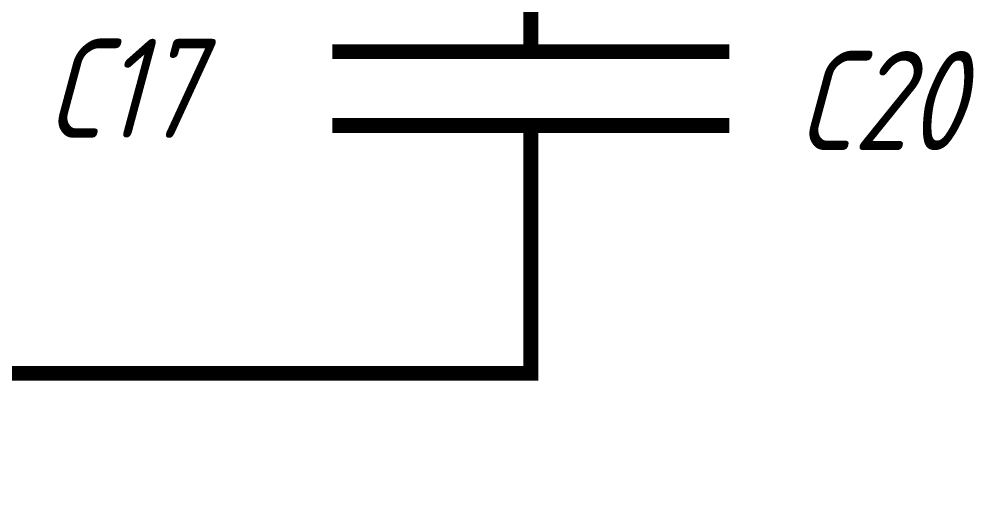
# Model space of a CAD drawing. Extents: x 260 to 1101, y 70 to 664.
# Drawn here: x 793.71 to 813, y 466.64 to 476.43 of the extents above; entities that cross this region are included whole.
import ezdxf

# ---------------------------------------------------------------- set-up
doc = ezdxf.new("R2010")
doc.units = 0
doc.header["$MEASUREMENT"] = 0
doc.layers.add('Sheet', color=255, linetype='CONTINUOUS')
doc.styles.add('GOST type A0', font='', dxfattribs={"oblique": 15, "height": 3.5})
doc.styles.get('GOST type A0').set_extended_font_data('GOST type A')

msp = doc.modelspace()

# ---------------------------------------------------------------- linework, layer by layer
at = {"layer": 'Sheet', "const_width": 0.3}
for points in [[(804.036, 475.77), (804.036, 478.286)], [(800.03, 475.77), (808.042, 475.77)], [(800.03, 474.279), (808.042, 474.279)], [(804.036, 474.279), (804.036, 471.793)], [(804.036, 471.793), (804.036, 469.277), (789.036, 469.277), (779.036, 469.277), (779.036, 466.792)]]:
    msp.add_lwpolyline(points, dxfattribs=at)

# ---------------------------------------------------------------- texts
at = {"layer": 'Sheet', "style": 'GOST type A0', "oblique": 15}
for s, p in [('C17', (794.222, 474.03)), ('C20', (809.378, 473.782))]:
    msp.add_text(s, height=2, dxfattribs=at).set_placement(p)

doc.saveas('drawing.dxf')
